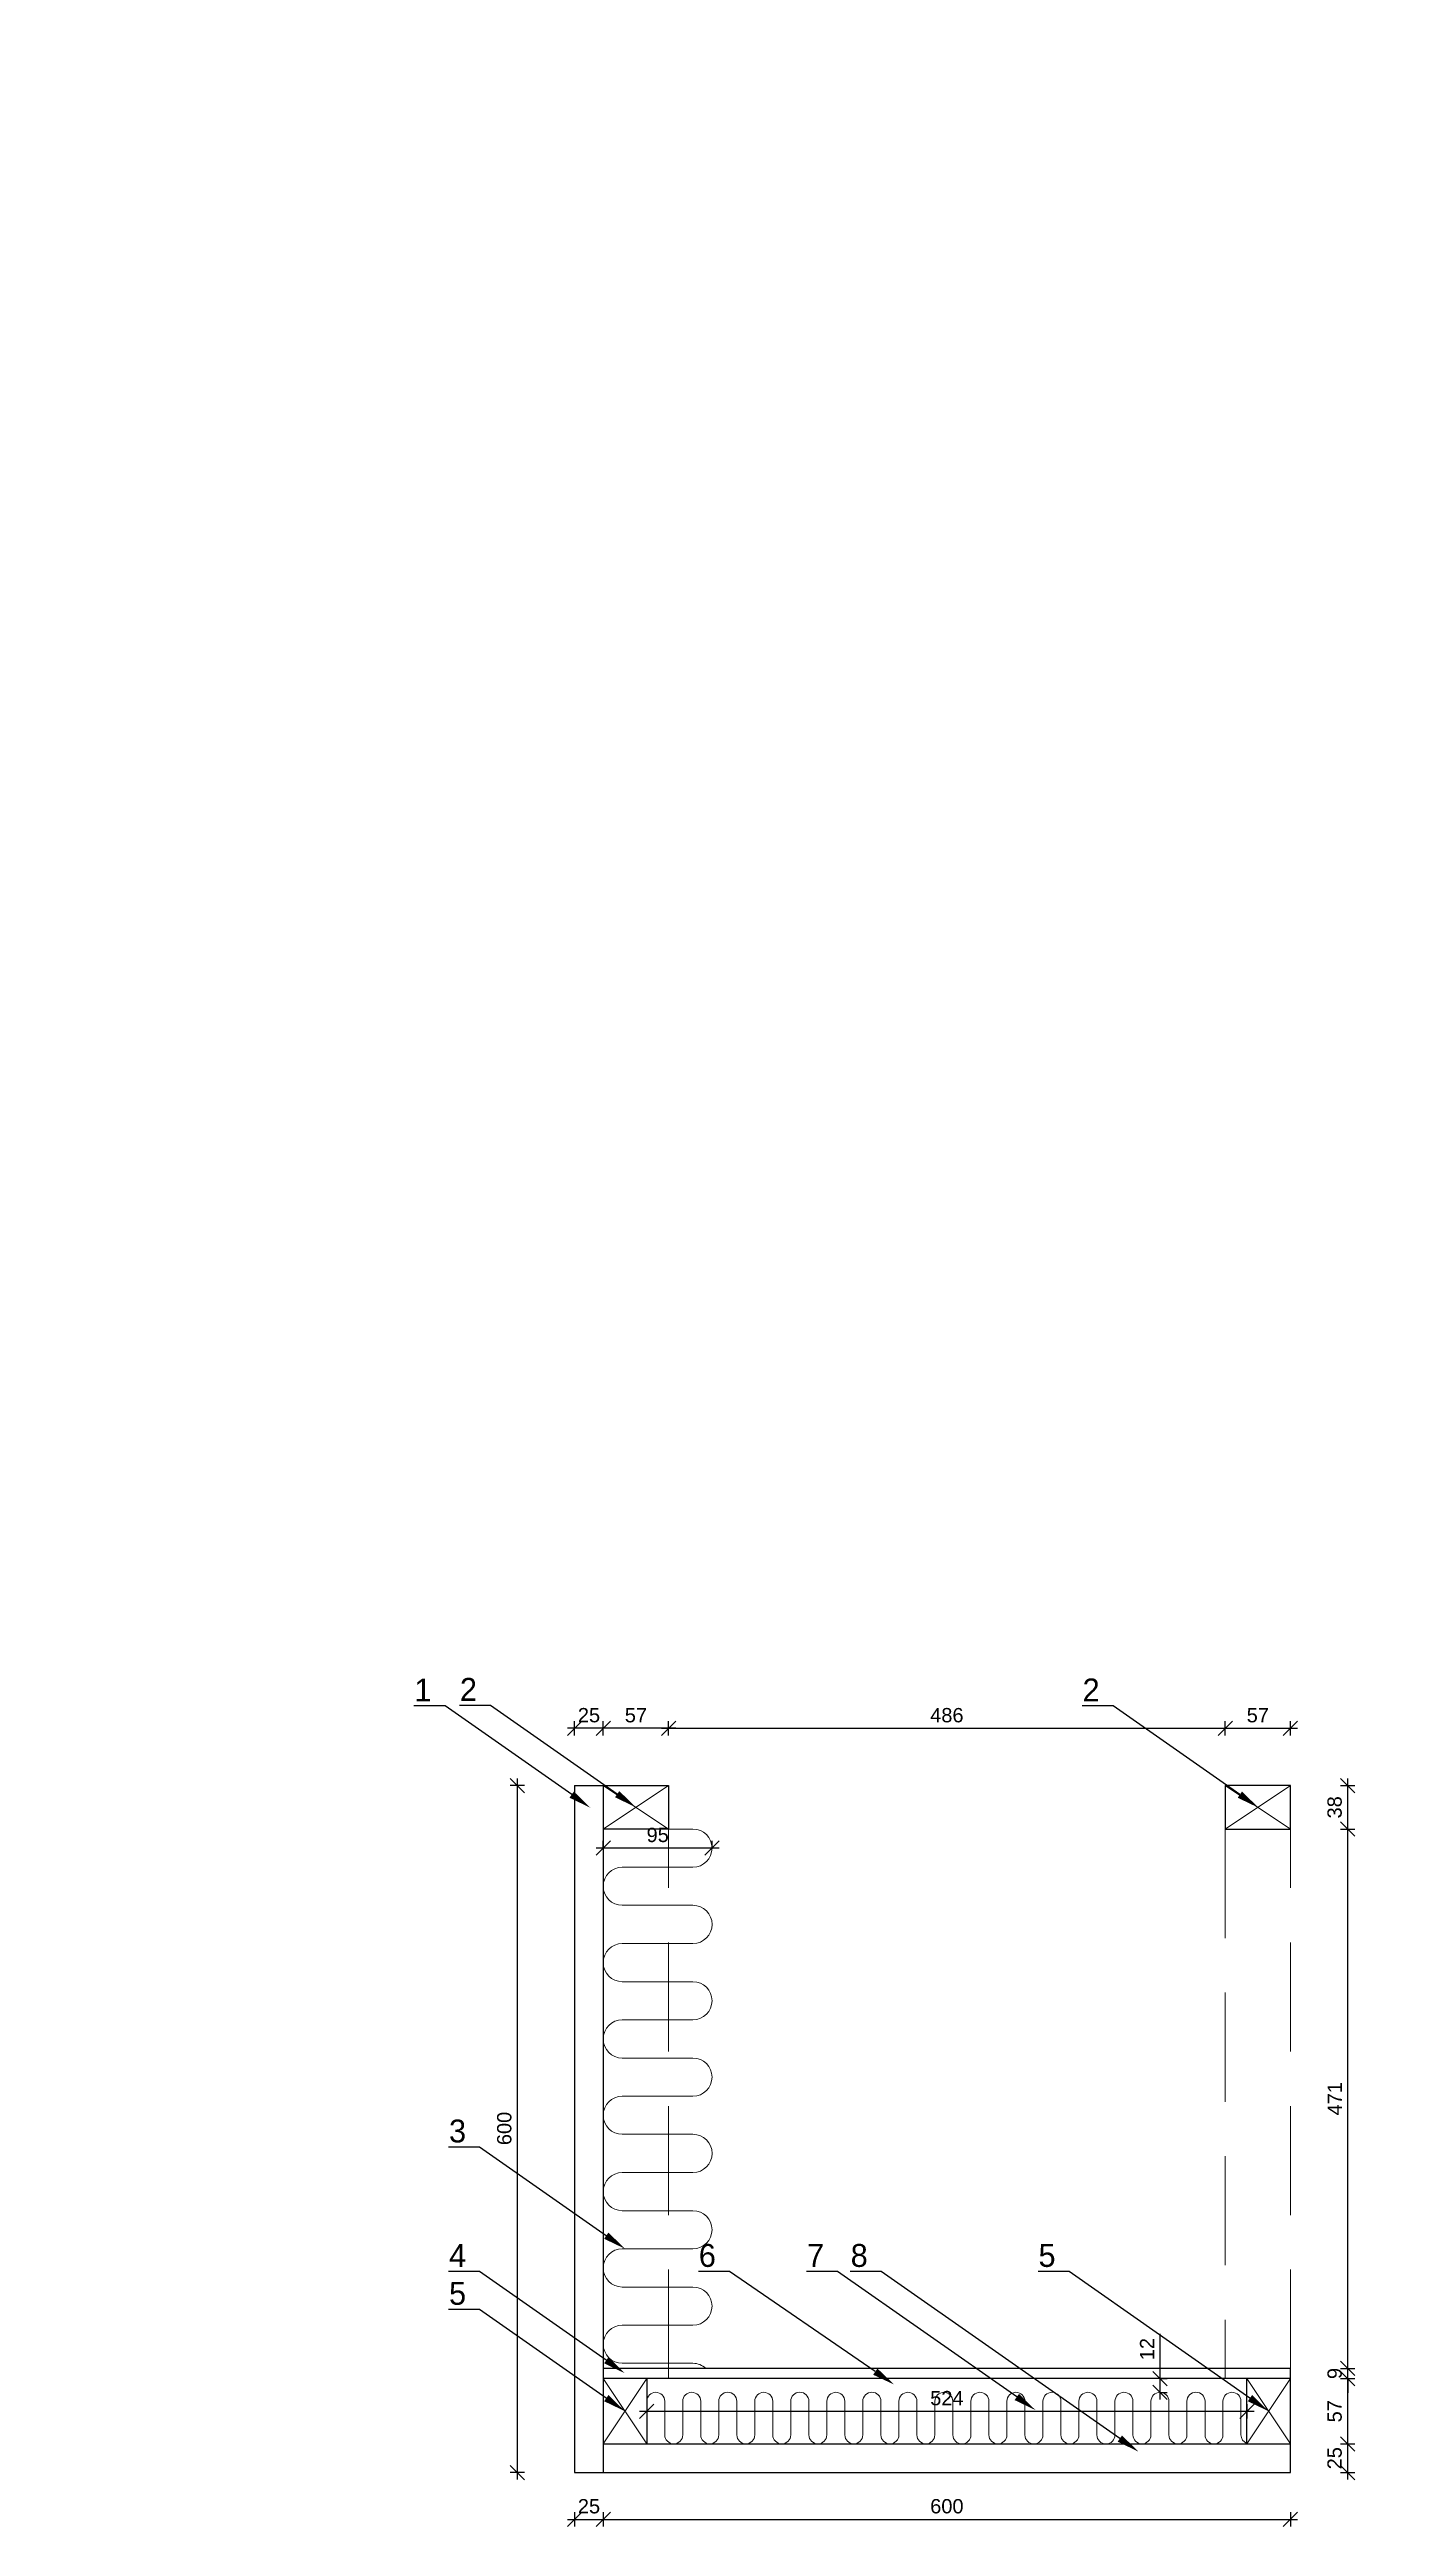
# Model space of a CAD drawing. Header units: millimetres. Extents: x -96270 to 80902, y -48795 to -34727.
# Drawn here: x 54531 to 55706, y -37823 to -35659 of the extents above; entities that cross this region are included whole.
import ezdxf
from ezdxf import colors
from ezdxf.entities.mleader import LeaderData, LeaderLine
from ezdxf.math import Vec2, Vec3

# ---------------------------------------------------------------- set-up
doc = ezdxf.new("R2010")
doc.units = ezdxf.units.MM
doc.linetypes.add('HIDDEN2', pattern=[4.7625, 3.175, -1.5875])
doc.layers.get('0').update_dxf_attribs({"lineweight": 25})
for name, color, linetype, lineweight in [('Mellemtyk kortstregslinje', 3, 'HIDDEN2', 18), ('Mållinje (Afsætning af mål)', 4, 'Continuous', 9), ('Skravering', 9, 'Continuous', 9), ('Tyk fuldstregslinje (Optegning)', 7, 'Continuous', 30)]:
    doc.layers.add(name, color=color, linetype=linetype, lineweight=lineweight)
doc.styles.add('Annotative', font='arial.ttf')
doc.dimstyles.new('Annotative', dxfattribs={"dimscale": 0, "dimtxt": 2.5, "dimasz": 2.5, "dimexe": 1.25, "dimexo": 1, "dimgap": 1, "dimtad": 1, "dimdec": 0, "dimzin": 0, "dimtxsty": 'Annotative', "dimblk": 'OBLIQUE', "dimcen": 1, "dimdle": 1.25, "dimadec": 0, "dimazin": 0, "dimtfac": 1, "dimtdec": 0, "dimtofl": 0, "dimtmove": 0, "dimatfit": 3, "dimfxl": 1.25, "dimfxlon": 1, "dimtolj": 1, "dimtzin": 0, "dimarcsym": 0})

# ---------------------------------------------------------------- blocks, each defined once
blk = doc.blocks.new('_Oblique')
at = {"color": 0, "linetype": 'ByBlock', "lineweight": -2}
blk.add_line((-0.5, -0.5), (0.5, 0.5), dxfattribs=at)
blk = doc.blocks.new('*D264')
at = {"layer": 'Defpoints', "color": 0, "transparency": 16777216}
for p in [(55014.3, -37775.4), (55614.3, -37775.4), (55614.3, -37816.3)]:
    blk.add_point(p, dxfattribs=at)
at = {"layer": 'Mållinje (Afsætning af mål)', "color": 0, "lineweight": -2, "transparency": 16777216}
for p, q in [((55014.3, -37810), (55014.3, -37822.5)), ((55614.3, -37810), (55614.3, -37822.5)), ((55008, -37816.3), (55620.5, -37816.3))]:
    blk.add_line(p, q, dxfattribs=at)
at = {"layer": 'Mållinje (Afsætning af mål)', "color": 0, "lineweight": -2, "transparency": 16777216, "xscale": 12.5, "yscale": 12.5, "zscale": 12.5, "rotation": 180}
blk.add_blockref('_Oblique', (55014.3, -37816.3), dxfattribs=at)
at = {"layer": 'Mållinje (Afsætning af mål)', "color": 0, "lineweight": -2, "transparency": 16777216, "xscale": 12.5, "yscale": 12.5, "zscale": 12.5}
blk.add_blockref('_Oblique', (55614.3, -37816.3), dxfattribs=at)
at = {"layer": 'Mållinje (Afsætning af mål)', "color": 0, "transparency": 16777216, "insert": (55314.3, -37804.9), "char_height": 12.5, "attachment_point": 5, "style": 'Annotative'}
blk.add_mtext('\\A1;600', dxfattribs=at)
blk = doc.blocks.new('*D267')
at = {"layer": 'Defpoints', "color": 0, "transparency": 16777216}
for p in [(54989.3, -37775.4), (55014.3, -37775.4), (55014.3, -37816.3)]:
    blk.add_point(p, dxfattribs=at)
at = {"layer": 'Mållinje (Afsætning af mål)', "color": 0, "lineweight": -2, "transparency": 16777216}
for p, q in [((54989.3, -37810), (54989.3, -37822.5)), ((55014.3, -37810), (55014.3, -37822.5)), ((54983, -37816.3), (55020.5, -37816.3))]:
    blk.add_line(p, q, dxfattribs=at)
at = {"layer": 'Mållinje (Afsætning af mål)', "color": 0, "lineweight": -2, "transparency": 16777216, "xscale": 12.5, "yscale": 12.5, "zscale": 12.5, "rotation": 180}
blk.add_blockref('_Oblique', (54989.3, -37816.3), dxfattribs=at)
at = {"layer": 'Mållinje (Afsætning af mål)', "color": 0, "lineweight": -2, "transparency": 16777216, "xscale": 12.5, "yscale": 12.5, "zscale": 12.5}
blk.add_blockref('_Oblique', (55014.3, -37816.3), dxfattribs=at)
at = {"layer": 'Mållinje (Afsætning af mål)', "color": 0, "transparency": 16777216, "insert": (55001.8, -37804.9), "char_height": 12.5, "attachment_point": 5, "style": 'Annotative'}
blk.add_mtext('\\A1;25', dxfattribs=at)
blk = doc.blocks.new('*D262')
at = {"layer": 'Defpoints', "color": 0, "transparency": 16777216}
for p in [(54989.3, -37175.4), (54939.2, -37775.4), (54989.3, -37775.4)]:
    blk.add_point(p, dxfattribs=at)
at = {"layer": 'Mållinje (Afsætning af mål)', "color": 0, "lineweight": -2, "transparency": 16777216}
for p, q in [((54945.5, -37175.4), (54933, -37175.4)), ((54939.2, -37169.1), (54939.2, -37781.6)), ((54945.5, -37775.4), (54933, -37775.4))]:
    blk.add_line(p, q, dxfattribs=at)
at = {"layer": 'Mållinje (Afsætning af mål)', "color": 0, "lineweight": -2, "transparency": 16777216, "xscale": 12.5, "yscale": 12.5, "zscale": 12.5}
for p, rotation in [((54939.2, -37175.4), 90), ((54939.2, -37775.4), 270)]:
    blk.add_blockref('_Oblique', p, dxfattribs=dict(at, rotation=rotation))
at = {"layer": 'Mållinje (Afsætning af mål)', "color": 0, "transparency": 16777216, "insert": (54927.9, -37474.9), "char_height": 12.5, "attachment_point": 5, "rotation": 90, "style": 'Annotative'}
blk.add_mtext('\\A1;600', dxfattribs=at)
blk = doc.blocks.new('*D257')
at = {"layer": 'Defpoints', "color": 0, "transparency": 16777216}
for p in [(55614.3, -37750.4), (55664.3, -37750.4), (55614.3, -37775.4)]:
    blk.add_point(p, dxfattribs=at)
at = {"layer": 'Mållinje (Afsætning af mål)', "color": 0, "lineweight": -2, "transparency": 16777216}
for p, q in [((55658, -37750.4), (55670.5, -37750.4)), ((55664.3, -37781.6), (55664.3, -37744.1)), ((55658, -37775.4), (55670.5, -37775.4))]:
    blk.add_line(p, q, dxfattribs=at)
at = {"layer": 'Mållinje (Afsætning af mål)', "color": 0, "lineweight": -2, "transparency": 16777216, "xscale": 12.5, "yscale": 12.5, "zscale": 12.5}
for p, rotation in [((55664.3, -37750.4), 90), ((55664.3, -37775.4), 270)]:
    blk.add_blockref('_Oblique', p, dxfattribs=dict(at, rotation=rotation))
at = {"layer": 'Mållinje (Afsætning af mål)', "color": 0, "transparency": 16777216, "insert": (55652.9, -37762.9), "char_height": 12.5, "attachment_point": 5, "rotation": 90, "style": 'Annotative'}
blk.add_mtext('\\A1;25', dxfattribs=at)
blk = doc.blocks.new('*D256')
at = {"layer": 'Defpoints', "color": 0, "transparency": 16777216}
for p in [(55614.3, -37693.4), (55664.3, -37693.4), (55614.3, -37750.4)]:
    blk.add_point(p, dxfattribs=at)
at = {"layer": 'Mållinje (Afsætning af mål)', "color": 0, "lineweight": -2, "transparency": 16777216}
for p, q in [((55658, -37693.4), (55670.5, -37693.4)), ((55664.3, -37756.6), (55664.3, -37687.1)), ((55658, -37750.4), (55670.5, -37750.4))]:
    blk.add_line(p, q, dxfattribs=at)
at = {"layer": 'Mållinje (Afsætning af mål)', "color": 0, "lineweight": -2, "transparency": 16777216, "xscale": 12.5, "yscale": 12.5, "zscale": 12.5}
for p, rotation in [((55664.3, -37693.4), 90), ((55664.3, -37750.4), 270)]:
    blk.add_blockref('_Oblique', p, dxfattribs=dict(at, rotation=rotation))
at = {"layer": 'Mållinje (Afsætning af mål)', "color": 0, "transparency": 16777216, "insert": (55652.9, -37721.9), "char_height": 12.5, "attachment_point": 5, "rotation": 90, "style": 'Annotative'}
blk.add_mtext('\\A1;57', dxfattribs=at)
blk = doc.blocks.new('*D255')
at = {"layer": 'Defpoints', "color": 0, "transparency": 16777216}
for p in [(55614.3, -37684.4), (55664.3, -37684.4), (55614.3, -37693.4)]:
    blk.add_point(p, dxfattribs=at)
at = {"layer": 'Mållinje (Afsætning af mål)', "color": 0, "lineweight": -2, "transparency": 16777216}
for p, q in [((55658, -37684.4), (55670.5, -37684.4)), ((55664.3, -37684.4), (55664.3, -37671.9)), ((55658, -37693.4), (55670.5, -37693.4)), ((55664.3, -37693.4), (55664.3, -37705.9))]:
    blk.add_line(p, q, dxfattribs=at)
at = {"layer": 'Mållinje (Afsætning af mål)', "color": 0, "lineweight": -2, "transparency": 16777216, "xscale": 12.5, "yscale": 12.5, "zscale": 12.5}
for p, rotation in [((55664.3, -37684.4), 270), ((55664.3, -37693.4), 90)]:
    blk.add_blockref('_Oblique', p, dxfattribs=dict(at, rotation=rotation))
at = {"layer": 'Mållinje (Afsætning af mål)', "color": 0, "transparency": 16777216, "insert": (55652.9, -37688.9), "char_height": 12.5, "attachment_point": 5, "rotation": 90, "style": 'Annotative'}
blk.add_mtext('\\A1;9', dxfattribs=at)
blk = doc.blocks.new('*D254')
at = {"layer": 'Defpoints', "color": 0, "transparency": 16777216}
for p in [(55614.3, -37213.4), (55664.3, -37213.4), (55614.3, -37684.4)]:
    blk.add_point(p, dxfattribs=at)
at = {"layer": 'Mållinje (Afsætning af mål)', "color": 0, "lineweight": -2, "transparency": 16777216}
for p, q in [((55664.3, -37690.6), (55664.3, -37207.1)), ((55658, -37213.4), (55670.5, -37213.4)), ((55658, -37684.4), (55670.5, -37684.4))]:
    blk.add_line(p, q, dxfattribs=at)
at = {"layer": 'Mållinje (Afsætning af mål)', "color": 0, "lineweight": -2, "transparency": 16777216, "xscale": 12.5, "yscale": 12.5, "zscale": 12.5}
for p, rotation in [((55664.3, -37213.4), 90), ((55664.3, -37684.4), 270)]:
    blk.add_blockref('_Oblique', p, dxfattribs=dict(at, rotation=rotation))
at = {"layer": 'Mållinje (Afsætning af mål)', "color": 0, "transparency": 16777216, "insert": (55653, -37448.9), "char_height": 12.5, "attachment_point": 5, "rotation": 90, "style": 'Annotative'}
blk.add_mtext('\\A1;471', dxfattribs=at)
blk = doc.blocks.new('*D253')
at = {"layer": 'Defpoints', "color": 0, "transparency": 16777216}
for p in [(55614.3, -37175.4), (55664.3, -37175.4), (55614.3, -37213.4)]:
    blk.add_point(p, dxfattribs=at)
at = {"layer": 'Mållinje (Afsætning af mål)', "color": 0, "lineweight": -2, "transparency": 16777216}
for p, q in [((55658, -37175.4), (55670.5, -37175.4)), ((55664.3, -37219.6), (55664.3, -37169.1)), ((55658, -37213.4), (55670.5, -37213.4))]:
    blk.add_line(p, q, dxfattribs=at)
at = {"layer": 'Mållinje (Afsætning af mål)', "color": 0, "lineweight": -2, "transparency": 16777216, "xscale": 12.5, "yscale": 12.5, "zscale": 12.5}
for p, rotation in [((55664.3, -37175.4), 90), ((55664.3, -37213.4), 270)]:
    blk.add_blockref('_Oblique', p, dxfattribs=dict(at, rotation=rotation))
at = {"layer": 'Mållinje (Afsætning af mål)', "color": 0, "transparency": 16777216, "insert": (55652.9, -37194.4), "char_height": 12.5, "attachment_point": 5, "rotation": 90, "style": 'Annotative'}
blk.add_mtext('\\A1;38', dxfattribs=at)
blk = doc.blocks.new('*D260')
at = {"layer": 'Defpoints', "color": 0, "transparency": 16777216}
for p in [(55557.3, -37125.4), (55071.3, -37175.4), (55557.3, -37175.4)]:
    blk.add_point(p, dxfattribs=at)
at = {"layer": 'Mållinje (Afsætning af mål)', "color": 0, "lineweight": -2, "transparency": 16777216}
for p, q in [((55071.3, -37131.6), (55071.3, -37119.1)), ((55557.3, -37131.6), (55557.3, -37119.1)), ((55065, -37125.4), (55563.5, -37125.4))]:
    blk.add_line(p, q, dxfattribs=at)
at = {"layer": 'Mållinje (Afsætning af mål)', "color": 0, "lineweight": -2, "transparency": 16777216, "xscale": 12.5, "yscale": 12.5, "zscale": 12.5, "rotation": 180}
blk.add_blockref('_Oblique', (55071.3, -37125.4), dxfattribs=at)
at = {"layer": 'Mållinje (Afsætning af mål)', "color": 0, "lineweight": -2, "transparency": 16777216, "xscale": 12.5, "yscale": 12.5, "zscale": 12.5}
blk.add_blockref('_Oblique', (55557.3, -37125.4), dxfattribs=at)
at = {"layer": 'Mållinje (Afsætning af mål)', "color": 0, "transparency": 16777216, "insert": (55314.3, -37114), "char_height": 12.5, "attachment_point": 5, "style": 'Annotative'}
blk.add_mtext('\\A1;486', dxfattribs=at)
blk = doc.blocks.new('*D259')
at = {"layer": 'Defpoints', "color": 0, "transparency": 16777216}
for p in [(55014.3, -37125.4), (55014.3, -37175.4), (55071.3, -37175.4)]:
    blk.add_point(p, dxfattribs=at)
at = {"layer": 'Mållinje (Afsætning af mål)', "color": 0, "lineweight": -2, "transparency": 16777216}
for p, q in [((55014.3, -37131.6), (55014.3, -37119.1)), ((55071.3, -37131.6), (55071.3, -37119.1)), ((55077.5, -37125.4), (55008, -37125.4))]:
    blk.add_line(p, q, dxfattribs=at)
at = {"layer": 'Mållinje (Afsætning af mål)', "color": 0, "lineweight": -2, "transparency": 16777216, "xscale": 12.5, "yscale": 12.5, "zscale": 12.5, "rotation": 180}
blk.add_blockref('_Oblique', (55014.3, -37125.4), dxfattribs=at)
at = {"layer": 'Mållinje (Afsætning af mål)', "color": 0, "lineweight": -2, "transparency": 16777216, "xscale": 12.5, "yscale": 12.5, "zscale": 12.5}
blk.add_blockref('_Oblique', (55071.3, -37125.4), dxfattribs=at)
at = {"layer": 'Mållinje (Afsætning af mål)', "color": 0, "transparency": 16777216, "insert": (55042.8, -37114), "char_height": 12.5, "attachment_point": 5, "style": 'Annotative'}
blk.add_mtext('\\A1;57', dxfattribs=at)
blk = doc.blocks.new('*D261')
at = {"layer": 'Defpoints', "color": 0, "transparency": 16777216}
for p in [(55614.3, -37125.4), (55557.3, -37175.4), (55614.3, -37175.4)]:
    blk.add_point(p, dxfattribs=at)
at = {"layer": 'Mållinje (Afsætning af mål)', "color": 0, "lineweight": -2, "transparency": 16777216}
for p, q in [((55557.3, -37131.6), (55557.3, -37119.1)), ((55614.3, -37131.6), (55614.3, -37119.1)), ((55551, -37125.4), (55620.5, -37125.4))]:
    blk.add_line(p, q, dxfattribs=at)
at = {"layer": 'Mållinje (Afsætning af mål)', "color": 0, "lineweight": -2, "transparency": 16777216, "xscale": 12.5, "yscale": 12.5, "zscale": 12.5, "rotation": 180}
blk.add_blockref('_Oblique', (55557.3, -37125.4), dxfattribs=at)
at = {"layer": 'Mållinje (Afsætning af mål)', "color": 0, "lineweight": -2, "transparency": 16777216, "xscale": 12.5, "yscale": 12.5, "zscale": 12.5}
blk.add_blockref('_Oblique', (55614.3, -37125.4), dxfattribs=at)
at = {"layer": 'Mållinje (Afsætning af mål)', "color": 0, "transparency": 16777216, "insert": (55585.8, -37114), "char_height": 12.5, "attachment_point": 5, "style": 'Annotative'}
blk.add_mtext('\\A1;57', dxfattribs=at)
blk = doc.blocks.new('*D265')
at = {"layer": 'Defpoints', "color": 0, "transparency": 16777216}
for p in [(55052.3, -37693.4), (55576.3, -37693.4), (55576.3, -37721.9)]:
    blk.add_point(p, dxfattribs=at)
at = {"layer": 'Mållinje (Afsætning af mål)', "color": 0, "lineweight": -2, "transparency": 16777216}
for p, q in [((55046, -37721.9), (55582.5, -37721.9)), ((55052.3, -37715.6), (55052.3, -37728.1)), ((55576.3, -37715.6), (55576.3, -37728.1))]:
    blk.add_line(p, q, dxfattribs=at)
at = {"layer": 'Mållinje (Afsætning af mål)', "color": 0, "lineweight": -2, "transparency": 16777216, "xscale": 12.5, "yscale": 12.5, "zscale": 12.5, "rotation": 180}
blk.add_blockref('_Oblique', (55052.3, -37721.9), dxfattribs=at)
at = {"layer": 'Mållinje (Afsætning af mål)', "color": 0, "lineweight": -2, "transparency": 16777216, "xscale": 12.5, "yscale": 12.5, "zscale": 12.5}
blk.add_blockref('_Oblique', (55576.3, -37721.9), dxfattribs=at)
at = {"layer": 'Mållinje (Afsætning af mål)', "color": 0, "transparency": 16777216, "insert": (55314.3, -37710.5), "char_height": 12.5, "attachment_point": 5, "style": 'Annotative'}
blk.add_mtext('\\A1;524', dxfattribs=at)
blk = doc.blocks.new('*D266')
at = {"layer": 'Defpoints', "color": 0, "transparency": 16777216}
for p in [(55500.4, -37693.4), (55500.4, -37693.4), (55500.4, -37705.4)]:
    blk.add_point(p, dxfattribs=at)
at = {"layer": 'Mållinje (Afsætning af mål)', "color": 0, "lineweight": -2, "transparency": 16777216}
for p, q in [((55500.4, -37693.4), (55500.4, -37654.3)), ((55500.4, -37693.4), (55506.6, -37693.4)), ((55500.4, -37711.6), (55500.4, -37693.4)), ((55500.4, -37705.4), (55506.6, -37705.4))]:
    blk.add_line(p, q, dxfattribs=at)
at = {"layer": 'Mållinje (Afsætning af mål)', "color": 0, "lineweight": -2, "transparency": 16777216, "xscale": 12.5, "yscale": 12.5, "zscale": 12.5}
for p, rotation in [((55500.4, -37693.4), 90), ((55500.4, -37705.4), 270)]:
    blk.add_blockref('_Oblique', p, dxfattribs=dict(at, rotation=rotation))
at = {"layer": 'Mållinje (Afsætning af mål)', "color": 0, "transparency": 16777216, "insert": (55489.1, -37667.6), "char_height": 12.5, "attachment_point": 5, "rotation": 90, "style": 'Annotative'}
blk.add_mtext('\\A1;12', dxfattribs=at)
blk = doc.blocks.new('*D258')
at = {"layer": 'Defpoints', "color": 0, "transparency": 16777216}
for p in [(54989.3, -37125.4), (54989.3, -37175.4), (55014.3, -37175.4)]:
    blk.add_point(p, dxfattribs=at)
at = {"layer": 'Mållinje (Afsætning af mål)', "color": 0, "lineweight": -2, "transparency": 16777216}
for p, q in [((54989.3, -37131.6), (54989.3, -37119.1)), ((55014.3, -37131.6), (55014.3, -37119.1)), ((55020.5, -37125.4), (54983, -37125.4))]:
    blk.add_line(p, q, dxfattribs=at)
at = {"layer": 'Mållinje (Afsætning af mål)', "color": 0, "lineweight": -2, "transparency": 16777216, "xscale": 12.5, "yscale": 12.5, "zscale": 12.5, "rotation": 180}
blk.add_blockref('_Oblique', (54989.3, -37125.4), dxfattribs=at)
at = {"layer": 'Mållinje (Afsætning af mål)', "color": 0, "lineweight": -2, "transparency": 16777216, "xscale": 12.5, "yscale": 12.5, "zscale": 12.5}
blk.add_blockref('_Oblique', (55014.3, -37125.4), dxfattribs=at)
at = {"layer": 'Mållinje (Afsætning af mål)', "color": 0, "transparency": 16777216, "insert": (55001.8, -37114), "char_height": 12.5, "attachment_point": 5, "style": 'Annotative'}
blk.add_mtext('\\A1;25', dxfattribs=at)
blk = doc.blocks.new('*D263')
at = {"layer": 'Defpoints', "color": 0, "transparency": 16777216}
for p in [(55014.3, -37230), (55014.3, -37230), (55109.3, -37230)]:
    blk.add_point(p, dxfattribs=at)
at = {"layer": 'Mållinje (Afsætning af mål)', "color": 0, "lineweight": -2, "transparency": 16777216}
for p, q in [((55115.5, -37230), (55008, -37230)), ((55014.3, -37230), (55014.3, -37223.8)), ((55109.3, -37230), (55109.3, -37223.8))]:
    blk.add_line(p, q, dxfattribs=at)
at = {"layer": 'Mållinje (Afsætning af mål)', "color": 0, "lineweight": -2, "transparency": 16777216, "xscale": 12.5, "yscale": 12.5, "zscale": 12.5, "rotation": 180}
blk.add_blockref('_Oblique', (55014.3, -37230), dxfattribs=at)
at = {"layer": 'Mållinje (Afsætning af mål)', "color": 0, "lineweight": -2, "transparency": 16777216, "xscale": 12.5, "yscale": 12.5, "zscale": 12.5}
blk.add_blockref('_Oblique', (55109.3, -37230), dxfattribs=at)
at = {"layer": 'Mållinje (Afsætning af mål)', "color": 0, "transparency": 16777216, "insert": (55061.8, -37218.6), "char_height": 12.5, "attachment_point": 5, "style": 'Annotative'}
blk.add_mtext('\\A1;95', dxfattribs=at)

msp = doc.modelspace()

# ---------------------------------------------------------------- linework, layer by layer
at = {"layer": 'Mellemtyk kortstregslinje', "ltscale": 30}
for p, q in [((55014.3, -37213.4), (55014.3, -37693.4)), ((55071.3, -37693.4), (55071.3, -37213.4)), ((55557.3, -37213.4), (55557.3, -37693.4)), ((55614.3, -37693.4), (55614.3, -37213.4))]:
    msp.add_line(p, q, dxfattribs=at)
at = {"layer": 'Skravering'}
for p, q in [((55014.3, -37213.4), (55071.3, -37175.4)), ((55014.3, -37175.4), (55071.3, -37213.4)), ((55614.3, -37175.4), (55557.3, -37213.4)), ((55557.3, -37175.4), (55614.3, -37213.4)), ((55014.3, -37693.4), (55052.3, -37750.4)), ((55014.3, -37750.4), (55052.3, -37693.4)), ((55614.3, -37693.4), (55576.3, -37750.4)), ((55576.3, -37693.4), (55614.3, -37750.4))]:
    msp.add_line(p, q, dxfattribs=at)
at = {"layer": 'Skravering', "ltscale": 2}
for points in [[(55030.9, -37213.4), (55092.6, -37213.4, -1), (55092.6, -37246.7), (55030.9, -37246.7, 1), (55030.9, -37280), (55030.9, -37280), (55092.6, -37280, -1), (55092.6, -37313.4), (55030.9, -37313.4, 1), (55030.9, -37346.7), (55030.9, -37346.7), (55092.6, -37346.7, -1), (55092.6, -37380), (55030.9, -37380, 1), (55030.9, -37413.4), (55030.9, -37413.4), (55092.6, -37413.4, -1), (55092.6, -37446.7), (55030.9, -37446.7, 1), (55030.9, -37480), (55030.9, -37480), (55092.6, -37480, -1), (55092.6, -37513.4), (55030.9, -37513.4, 1), (55030.9, -37546.7), (55030.9, -37546.7), (55092.6, -37546.7, -1), (55092.6, -37580), (55030.9, -37580, 1), (55030.9, -37613.4), (55030.9, -37613.4), (55092.6, -37613.4, -1), (55092.6, -37646.7), (55030.9, -37646.7, 1), (55030.9, -37680), (55030.9, -37680), (55092.6, -37680, -0.186551), (55103.8, -37684.4, -0.186551)], [(55052.3, -37742.5), (55052.3, -37713.2, -1), (55068, -37713.2), (55068, -37742.5, 1), (55083.7, -37742.5), (55083.7, -37742.5), (55083.7, -37713.2, -1), (55099.4, -37713.2), (55099.4, -37742.5, 1), (55115.1, -37742.5), (55115.1, -37742.5), (55115.1, -37713.2, -1), (55130.9, -37713.2), (55130.9, -37742.5, 1), (55146.6, -37742.5), (55146.6, -37742.5), (55146.6, -37713.2, -1), (55162.3, -37713.2), (55162.3, -37742.5, 1), (55178, -37742.5), (55178, -37742.5), (55178, -37713.2, -1), (55193.8, -37713.2), (55193.8, -37742.5, 1), (55209.5, -37742.5), (55209.5, -37742.5), (55209.5, -37713.2, -1), (55225.2, -37713.2), (55225.2, -37742.5, 1), (55240.9, -37742.5), (55240.9, -37742.5), (55240.9, -37713.2, -1), (55256.7, -37713.2), (55256.7, -37742.5, 1), (55272.4, -37742.5), (55272.4, -37742.5), (55272.4, -37713.2, -1), (55288.1, -37713.2), (55288.1, -37742.5, 1), (55303.8, -37742.5), (55303.8, -37742.5), (55303.8, -37713.2, -1), (55319.5, -37713.2), (55319.5, -37742.5, 1), (55335.3, -37742.5), (55335.3, -37742.5), (55335.3, -37713.2, -1), (55351, -37713.2), (55351, -37742.5, 1), (55366.7, -37742.5), (55366.7, -37742.5), (55366.7, -37713.2, -1), (55382.4, -37713.2), (55382.4, -37742.5, 1), (55398.2, -37742.5), (55398.2, -37742.5), (55398.2, -37713.2, -1), (55413.9, -37713.2), (55413.9, -37742.5, 1), (55429.6, -37742.5), (55429.6, -37742.5), (55429.6, -37713.2, -1), (55445.3, -37713.2), (55445.3, -37742.5, 1), (55461.1, -37742.5), (55461.1, -37742.5), (55461.1, -37713.2, -1), (55476.8, -37713.2), (55476.8, -37742.5, 1), (55492.5, -37742.5), (55492.5, -37742.5), (55492.5, -37713.2, -1), (55508.2, -37713.2), (55508.2, -37742.5, 1), (55523.9, -37742.5), (55523.9, -37742.5), (55523.9, -37713.2, -1), (55539.7, -37713.2), (55539.7, -37742.5, 1), (55555.4, -37742.5), (55555.4, -37742.5), (55555.4, -37713.2, -1), (55571.1, -37713.2), (55571.1, -37742.5, 0.313783), (55576.3, -37749.9, 0.313783)]]:
    msp.add_lwpolyline(points, format="xyb", dxfattribs=at)
at = {"layer": 'Tyk fuldstregslinje (Optegning)'}
for p, q in [((54989.3, -37175.4), (54989.3, -37775.4)), ((54989.3, -37175.4), (55014.3, -37175.4)), ((55014.3, -37175.4), (55014.3, -37684.4)), ((55014.3, -37175.4), (55071.3, -37175.4)), ((55071.3, -37175.4), (55071.3, -37213.4)), ((55614.3, -37175.4), (55557.3, -37175.4)), ((55557.3, -37175.4), (55557.3, -37213.4)), ((55614.3, -37213.4), (55614.3, -37175.4)), ((55071.3, -37213.4), (55014.3, -37213.4)), ((55557.3, -37213.4), (55614.3, -37213.4)), ((55614.3, -37684.4), (55014.3, -37684.4)), ((55014.3, -37684.4), (55014.3, -37693.4)), ((55614.3, -37693.4), (55614.3, -37684.4)), ((55014.3, -37693.4), (55014.3, -37750.4)), ((55614.3, -37693.4), (55014.3, -37693.4)), ((55052.3, -37693.4), (55052.3, -37750.4)), ((55576.3, -37750.4), (55576.3, -37693.4)), ((55614.3, -37750.4), (55614.3, -37693.4)), ((55014.3, -37750.4), (55014.3, -37775.4)), ((55014.3, -37750.4), (55614.3, -37750.4)), ((55614.3, -37775.4), (55614.3, -37750.4)), ((54989.3, -37775.4), (55014.3, -37775.4)), ((55014.3, -37775.4), (55614.3, -37775.4))]:
    msp.add_line(p, q, dxfattribs=at)

# ---------------------------------------------------------------- dimensions: what is measured, and where the dimension line sits
at = {"layer": 'Mållinje (Afsætning af mål)'}
for base, p1, p2, angle, picture, middle in [((54989.3, -37125.4), (55014.3, -37175.4), (54989.3, -37175.4), 180, '*D258', (55001.8, -37125.4)), ((54939.2, -37775.4), (54989.3, -37175.4), (54989.3, -37775.4), 270, '*D262', (54939.2, -37474.9)), ((55664.3, -37684.4), (55614.3, -37693.4), (55614.3, -37684.4), 90, '*D255', (55664.3, -37688.9)), ((55664.3, -37750.4), (55614.3, -37775.4), (55614.3, -37750.4), 90, '*D257', (55664.3, -37762.9)), ((55014.3, -37816.3), (54989.3, -37775.4), (55014.3, -37775.4), 0, '*D267', (55001.8, -37816.3)), ((55614.3, -37816.3), (55014.3, -37775.4), (55614.3, -37775.4), 0, '*D264', (55314.3, -37816.3))]:
    dim = msp.add_linear_dim(base=base, p1=p1, p2=p2, angle=angle, dimstyle='Annotative', dxfattribs=at)
    dim.commit()
    dim.dimension.update_dxf_attribs({"geometry": picture, "text_midpoint": middle, "dimtype": 161})
for p1, p2, distance, picture, middle in [((55071.3, -37175.4), (55014.3, -37175.4), -50, '*D259', (55042.8, -37114)), ((55071.3, -37175.4), (55557.3, -37175.4), 50, '*D260', (55314.3, -37114)), ((55557.3, -37175.4), (55614.3, -37175.4), 50, '*D261', (55585.8, -37114)), ((55614.3, -37213.4), (55614.3, -37175.4), -50, '*D253', (55652.9, -37194.4)), ((55614.3, -37684.4), (55614.3, -37213.4), -50, '*D254', (55653, -37448.9)), ((55109.3, -37230), (55014.3, -37230), 0, '*D263', (55061.8, -37218.6)), ((55500.4, -37705.4), (55500.4, -37693.4), 0, '*D266', (55489.1, -37667.6)), ((55052.3, -37693.4), (55576.3, -37693.4), -28.5, '*D265', (55314.3, -37710.5)), ((55614.3, -37750.4), (55614.3, -37693.4), -50, '*D256', (55652.9, -37721.9))]:
    dim = msp.add_aligned_dim(p1=p1, p2=p2, distance=distance, dimstyle='Annotative', dxfattribs=at)
    dim.commit()
    dim.dimension.update_dxf_attribs({"geometry": picture, "text_midpoint": middle})

# ---------------------------------------------------------------- leaders
at = {"layer": 'Mållinje (Afsætning af mål)', "ltscale": 50}
ml = msp.add_multileader_mtext('Standard', dxfattribs=at)
ml.set_content('SPOT 4', color=256)
ml.set_leader_properties()
ml.build(insert=Vec2(0, 0))
ml.multileader.update_dxf_attribs({"text_right_attachment_type": 6, "dogleg_length": 0.36, "arrow_head_size": 200, "scale": 50})
ctx = ml.context
ctx.base_point, ctx.scale, ctx.char_height, ctx.arrow_head_size, ctx.landing_gap_size, ctx.plane_origin = Vec3(14134, -35762.1), 50, 200, 200, 100, Vec3(13865.2, -36061.1)
ctx.right_attachment = 6
notes = []
notes.append((ctx, [(0, (1, 1, 0), (14116, -35762.1), (1, 0), 18, [(0, [(13865.2, -36061.1)], 0, [])])]))
ctx.mtext.insert, ctx.mtext.width, ctx.mtext.flow_direction = Vec3(14234, -35662.1), 1333.358, 5
ml = msp.add_multileader_mtext('Standard', dxfattribs=at)
ml.set_content('SPOT 6', color=256)
ml.set_leader_properties()
ml.build(insert=Vec2(0, 0))
ml.multileader.update_dxf_attribs({"text_right_attachment_type": 6, "dogleg_length": 0.36, "arrow_head_size": 200, "scale": 50})
ctx = ml.context
ctx.base_point, ctx.scale, ctx.char_height, ctx.arrow_head_size, ctx.landing_gap_size, ctx.plane_origin = Vec3(-14056, -36762.1), 50, 200, 200, 100, Vec3(-14324.9, -37061.1)
ctx.right_attachment = 6
notes.append((ctx, [(0, (1, 1, 0), (-14074, -36762.1), (1, 0), 18, [(0, [(-14324.9, -37061.1)], 0, [])])]))
ctx.mtext.insert, ctx.mtext.width, ctx.mtext.flow_direction = Vec3(-13956, -36662.1), 1473.722, 5
ml = msp.add_multileader_mtext('Standard', dxfattribs=at)
ml.set_content('SPOT 4', color=256)
ml.set_leader_properties()
ml.build(insert=Vec2(0, 0))
ml.multileader.update_dxf_attribs({"text_right_attachment_type": 6, "dogleg_length": 0.36, "arrow_head_size": 200, "scale": 50})
ctx = ml.context
ctx.base_point, ctx.scale, ctx.char_height, ctx.arrow_head_size, ctx.landing_gap_size, ctx.plane_origin = Vec3(-9681, -36762.1), 50, 200, 200, 100, Vec3(-9949.9, -37061.1)
ctx.right_attachment = 6
notes.append((ctx, [(0, (1, 1, 0), (-9699, -36762.1), (1, 0), 18, [(0, [(-9949.9, -37061.1)], 0, [])])]))
ctx.mtext.insert, ctx.mtext.width, ctx.mtext.flow_direction = Vec3(-9581, -36662.1), 1333.358, 5
ml = msp.add_multileader_mtext('Standard', dxfattribs=at)
ml.set_content('SPOT 6', color=256)
ml.set_leader_properties()
ml.build(insert=Vec2(0, 0))
ml.multileader.update_dxf_attribs({"text_right_attachment_type": 6, "dogleg_length": 0.36, "arrow_head_size": 200, "scale": 50})
ctx = ml.context
ctx.base_point, ctx.scale, ctx.char_height, ctx.arrow_head_size, ctx.landing_gap_size, ctx.plane_origin = Vec3(4278, -36762.1), 50, 200, 200, 100, Vec3(4009.2, -37061.1)
ctx.right_attachment = 6
notes.append((ctx, [(0, (1, 1, 0), (4260, -36762.1), (1, 0), 18, [(0, [(4009.2, -37061.1)], 0, [])])]))
ctx.mtext.insert, ctx.mtext.width, ctx.mtext.flow_direction = Vec3(4378, -36662.1), 1473.722, 5
at = {"layer": 'Mållinje (Afsætning af mål)'}
ml = msp.add_multileader_mtext('Standard', dxfattribs=at)
ml.set_content('1', color=256)
ml.set_leader_properties()
ml.build(insert=Vec2(0, 0))
ml.multileader.update_dxf_attribs({"text_right_attachment_type": 6, "dogleg_length": 0.36, "arrow_head_size": 20, "scale": 5})
ctx = ml.context
ctx.base_point, ctx.scale, ctx.char_height, ctx.arrow_head_size, ctx.landing_gap_size, ctx.plane_origin = Vec3(54847.7, -37091.9), 5, 20, 20, 10, Vec3(55003.1, -37194.8)
ctx.right_attachment, ctx.text_align_type = 6, 2
notes.append((ctx, [(0, (1, 1, 0), (54876.1, -37105.9), (-1, 0), 1.8, [(0, [(55003.1, -37194.8)], 0, [])])]))
ctx.mtext.insert, ctx.mtext.alignment, ctx.mtext.flow_direction = Vec3(54864.3, -37081.9), 3, 5
ml = msp.add_multileader_mtext('Standard', dxfattribs=at)
ml.set_content('2', color=256)
ml.set_leader_properties()
ml.build(insert=Vec2(0, 0))
ml.multileader.update_dxf_attribs({"text_right_attachment_type": 6, "dogleg_length": 0.36, "arrow_head_size": 20, "scale": 5})
ctx = ml.context
ctx.base_point, ctx.scale, ctx.char_height, ctx.arrow_head_size, ctx.landing_gap_size, ctx.plane_origin = Vec3(54880.6, -37091.4), 5, 20, 20, 10, Vec3(55042.8, -37194.4)
ctx.right_attachment, ctx.text_align_type = 6, 2
notes.append((ctx, [(0, (1, 1, 0), (54915.8, -37105.4), (-1, 0), 1.8, [(0, [(55042.8, -37194.4)], 0, [])])]))
ctx.mtext.insert, ctx.mtext.alignment, ctx.mtext.flow_direction = Vec3(54904, -37081.4), 3, 5
ml = msp.add_multileader_mtext('Standard', dxfattribs=at)
ml.set_content('2', color=256)
ml.set_leader_properties()
ml.build(insert=Vec2(0, 0))
ml.multileader.update_dxf_attribs({"text_right_attachment_type": 6, "dogleg_length": 0.36, "arrow_head_size": 20, "scale": 5})
ctx = ml.context
ctx.base_point, ctx.scale, ctx.char_height, ctx.arrow_head_size, ctx.landing_gap_size, ctx.plane_origin = Vec3(55424.4, -37091.9), 5, 20, 20, 10, Vec3(55586.5, -37194.8)
ctx.right_attachment, ctx.text_align_type = 6, 2
notes.append((ctx, [(0, (1, 1, 0), (55459.5, -37105.9), (-1, 0), 1.8, [(0, [(55586.5, -37194.8)], 0, [])])]))
ctx.mtext.insert, ctx.mtext.alignment, ctx.mtext.flow_direction = Vec3(55447.7, -37081.9), 3, 5
ml = msp.add_multileader_mtext('Standard', dxfattribs=at)
ml.set_content('3', color=256)
ml.set_leader_properties()
ml.build(insert=Vec2(0, 0))
ml.multileader.update_dxf_attribs({"text_right_attachment_type": 6, "dogleg_length": 0.36, "arrow_head_size": 20, "scale": 5})
ctx = ml.context
ctx.base_point, ctx.scale, ctx.char_height, ctx.arrow_head_size, ctx.landing_gap_size, ctx.plane_origin = Vec3(54871.1, -37477.1), 5, 20, 20, 10, Vec3(55033.3, -37580)
ctx.right_attachment, ctx.text_align_type = 6, 2
notes.append((ctx, [(0, (1, 1, 0), (54906.3, -37491.1), (-1, 0), 1.8, [(0, [(55033.3, -37580)], 0, [])])]))
ctx.mtext.insert, ctx.mtext.alignment, ctx.mtext.flow_direction = Vec3(54894.5, -37467.1), 3, 5
ml = msp.add_multileader_mtext('Standard', dxfattribs=at)
ml.set_content('4', color=256)
ml.set_leader_properties()
ml.build(insert=Vec2(0, 0))
ml.multileader.update_dxf_attribs({"text_right_attachment_type": 6, "dogleg_length": 0.36, "arrow_head_size": 20, "scale": 5})
ctx = ml.context
ctx.base_point, ctx.scale, ctx.char_height, ctx.arrow_head_size, ctx.landing_gap_size, ctx.plane_origin = Vec3(54871.1, -37585.8), 5, 20, 20, 10, Vec3(55033.3, -37688.8)
ctx.right_attachment, ctx.text_align_type = 6, 2
notes.append((ctx, [(0, (1, 1, 0), (54906.3, -37599.8), (-1, 0), 1.8, [(0, [(55033.3, -37688.8)], 0, [])])]))
ctx.mtext.insert, ctx.mtext.alignment, ctx.mtext.flow_direction = Vec3(54894.5, -37575.8), 3, 5
ml = msp.add_multileader_mtext('Standard', dxfattribs=at)
ml.set_content('6', color=256)
ml.set_leader_properties()
ml.build(insert=Vec2(0, 0))
ml.multileader.update_dxf_attribs({"text_right_attachment_type": 6, "dogleg_length": 0.36, "arrow_head_size": 20, "scale": 5})
ctx = ml.context
ctx.base_point, ctx.scale, ctx.char_height, ctx.arrow_head_size, ctx.landing_gap_size, ctx.plane_origin = Vec3(55089.2, -37585.8), 5, 20, 20, 10, Vec3(55268.3, -37698.6)
ctx.right_attachment, ctx.text_align_type = 6, 2
notes.append((ctx, [(0, (1, 1, 0), (55124.4, -37599.8), (-1, 0), 1.8, [(0, [(55268.3, -37698.6)], 0, [])])]))
ctx.mtext.insert, ctx.mtext.alignment, ctx.mtext.flow_direction = Vec3(55112.6, -37575.8), 3, 5
ml = msp.add_multileader_mtext('Standard', dxfattribs=at)
ml.set_content('7', color=256)
ml.set_leader_properties()
ml.build(insert=Vec2(0, 0))
ml.multileader.update_dxf_attribs({"text_right_attachment_type": 6, "dogleg_length": 0.36, "arrow_head_size": 20, "scale": 5})
ctx = ml.context
ctx.base_point, ctx.scale, ctx.char_height, ctx.arrow_head_size, ctx.landing_gap_size, ctx.plane_origin = Vec3(55183.7, -37585.8), 5, 20, 20, 10, Vec3(55391.7, -37720.9)
ctx.right_attachment, ctx.text_align_type = 6, 2
notes.append((ctx, [(0, (1, 1, 0), (55218.9, -37599.8), (-1, 0), 1.8, [(0, [(55391.7, -37720.9)], 0, [])])]))
ctx.mtext.insert, ctx.mtext.alignment, ctx.mtext.flow_direction = Vec3(55207.1, -37575.8), 3, 5
ml = msp.add_multileader_mtext('Standard', dxfattribs=at)
ml.set_content('8', color=256)
ml.set_leader_properties()
ml.build(insert=Vec2(0, 0))
ml.multileader.update_dxf_attribs({"text_right_attachment_type": 6, "dogleg_length": 0.36, "arrow_head_size": 20, "scale": 5})
ctx = ml.context
ctx.base_point, ctx.scale, ctx.char_height, ctx.arrow_head_size, ctx.landing_gap_size, ctx.plane_origin = Vec3(55221.9, -37585.8), 5, 20, 20, 10, Vec3(55481.7, -37757.2)
ctx.right_attachment, ctx.text_align_type = 6, 2
notes.append((ctx, [(0, (1, 1, 0), (55257, -37599.8), (-1, 0), 1.8, [(0, [(55481.7, -37757.2)], 0, [])])]))
ctx.mtext.insert, ctx.mtext.alignment, ctx.mtext.flow_direction = Vec3(55245.2, -37575.8), 3, 5
ml = msp.add_multileader_mtext('Standard', dxfattribs=at)
ml.set_content('5', color=256)
ml.set_leader_properties()
ml.build(insert=Vec2(0, 0))
ml.multileader.update_dxf_attribs({"text_right_attachment_type": 6, "dogleg_length": 0.36, "arrow_head_size": 20, "scale": 5})
ctx = ml.context
ctx.base_point, ctx.scale, ctx.char_height, ctx.arrow_head_size, ctx.landing_gap_size, ctx.plane_origin = Vec3(55385.8, -37585.8), 5, 20, 20, 10, Vec3(55595.3, -37721.9)
ctx.right_attachment, ctx.text_align_type = 6, 2
notes.append((ctx, [(0, (1, 1, 0), (55421, -37599.8), (-1, 0), 1.8, [(0, [(55595.3, -37721.9)], 0, [])])]))
ctx.mtext.insert, ctx.mtext.alignment, ctx.mtext.flow_direction = Vec3(55409.2, -37575.8), 3, 5
ml = msp.add_multileader_mtext('Standard', dxfattribs=at)
ml.set_content('5', color=256)
ml.set_leader_properties()
ml.build(insert=Vec2(0, 0))
ml.multileader.update_dxf_attribs({"text_right_attachment_type": 6, "dogleg_length": 0.36, "arrow_head_size": 20, "scale": 5})
ctx = ml.context
ctx.base_point, ctx.scale, ctx.char_height, ctx.arrow_head_size, ctx.landing_gap_size, ctx.plane_origin = Vec3(54871.1, -37618.9), 5, 20, 20, 10, Vec3(55033.3, -37721.9)
ctx.right_attachment, ctx.text_align_type = 6, 2
notes.append((ctx, [(0, (1, 1, 0), (54906.3, -37632.9), (-1, 0), 1.8, [(0, [(55033.3, -37721.9)], 0, [])])]))
ctx.mtext.insert, ctx.mtext.alignment, ctx.mtext.flow_direction = Vec3(54894.5, -37608.9), 3, 5
for ctx, leaders in notes:
    for number, flags, end, landing, length, lines in leaders:
        leader = LeaderData()
        leader.index, (leader.has_last_leader_line, leader.has_dogleg_vector, leader.attachment_direction) = number, flags
        leader.last_leader_point, leader.dogleg_vector, leader.dogleg_length = Vec3(end), Vec3(landing), length
        for number, points, colour, breaks in lines:
            line = LeaderLine()
            line.index, line.vertices, line.color, line.breaks = number, Vec3.list(points), colors.encode_raw_color(colour), breaks
            leader.lines.append(line)
        ctx.leaders.append(leader)

doc.saveas('drawing.dxf')
